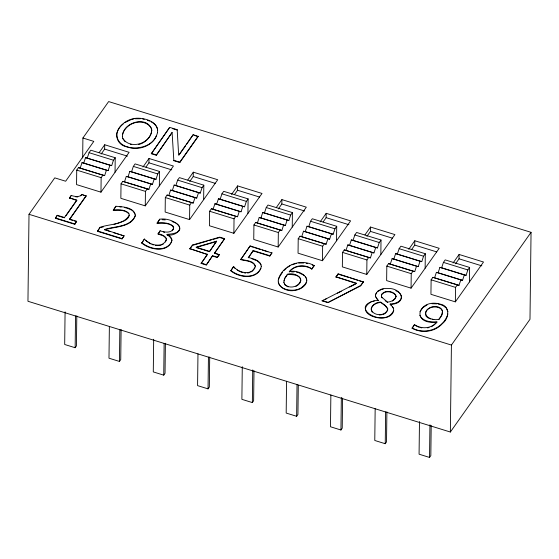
<?xml version="1.0" encoding="UTF-8"?>
<svg xmlns="http://www.w3.org/2000/svg" width="559" height="559" viewBox="0 0 559 559"><rect width="100%" height="100%" fill="white"/><g stroke="black" fill="none" stroke-linecap="round" stroke-linejoin="round"><path stroke-width="0.84" d="M82.907 138.01L93.807 141.385L65.655 181.235L54.754 177.86L29.012 214.3L27.95 301.266L450.358 432.03L529.988 319.294L531.05 232.327L108.642 101.57L82.907 138.01L82.662 158.008M69.554 197.865L71.231 195.489C74.717 196.482 79.322 197.76 81.998 194.399L86.135 196.048L69.596 219.47L69.602 219.107L76.653 221.287L74.78 224.306L55.369 218.296L57.249 215.285L64.467 217.514L76.772 200.101L69.554 197.865L76.765 200.464L76.772 200.101M57.249 215.285L55.369 218.296M64.46 217.877L64.467 217.514M65.082 311.845L64.683 344.484L75.151 347.726L76.436 345.902L76.807 315.842M71.231 195.489L69.547 198.228M74.78 224.306L76.653 221.287M80.21 168.049L82.005 162.641L83.731 163.067L85.527 157.659L87.253 158.085L89.049 152.677L90.803 150.189L115.224 157.75L113.463 160.237L111.667 165.646L109.941 165.219L108.146 170.628L106.427 170.202L104.631 175.61L78.491 167.623L76.73 170.118L76.555 184.61L100.969 192.17L129.122 152.314L104.708 144.753L99.174 152.586M75.151 347.726L75.542 315.947M81.998 194.399L80.72 195.811M110.256 231.65L104.554 229.518L124.112 235.94L122.009 238.924L97.441 231.321L100.026 227.31C109.48 223.852 123.937 225.081 129.283 215.103M100.026 227.31L100.019 227.674L103.226 226.961M100.969 192.17L101.144 177.671L102.905 175.184L104.631 175.61M101.13 154.088L104.652 149.106L104.708 144.753M109.375 326.421L108.984 358.2L119.451 361.435L120.737 359.619L121.1 329.551M128.808 213.657C124.811 209.611 118.487 210.184 113.288 210.324L115.902 206.257C122.554 206.809 134.551 207.061 135.334 215.837C130.827 227.653 114.609 226.416 104.547 229.882M113.582 210.415L113.288 209.96M115.042 172.242L115.224 157.75M115.902 206.257L113.288 210.324M124.51 181.766L126.306 176.358L128.032 176.784L129.828 171.375L131.547 171.802L133.342 166.393L135.103 163.899L159.518 171.459L157.764 173.954L155.968 179.362L154.242 178.936L152.446 184.344L150.72 183.918L148.925 189.319L122.784 181.34L121.03 183.827L120.849 198.326L145.27 205.88L173.423 166.03L149.001 158.47L142.971 167.008M119.451 361.435L119.836 329.656M122.009 238.924L124.119 235.577M171.927 240.454C168.133 253.227 149.812 250.006 141.783 243.088L144.39 239.042C149.47 245.142 163.41 249.076 166.435 239.126M141.783 243.088L144.39 239.042M145.27 205.88L145.445 191.388L147.206 188.9L148.925 189.319M145.934 167.085L148.953 162.816L149.001 158.47M151.314 153.718L169.677 127.368L177.189 129.695L178.663 155.22L193.197 134.649L198.138 136.543L179.781 162.529L173.849 160.692L172.095 132.476L156.261 155.248L151.314 153.718L169.677 127.368M153.683 339.271L153.285 371.91L163.745 375.152L165.038 373.328L165.401 343.268M172.249 230.797L173.597 228.883L173.004 226.381C168.615 222.741 162.459 223.083 157.128 223.258L159.734 219.212C174.275 216.829 192.506 232.872 167.295 234.333L167.12 234.941L167.295 234.333M157.449 223.355L157.135 222.894M166.247 238.448L163.542 235.968L158.085 234.032L160.133 230.776C164.36 232.446 172.5 233.564 173.709 227.611L173.004 226.018C168.706 222.538 162.711 222.531 157.456 222.992M159.343 185.951L159.518 171.459M159.734 219.212L157.128 223.258M160.133 230.776L158.085 234.032M168.811 195.475L170.607 190.067L172.326 190.493L174.122 185.085L175.847 185.511L177.643 180.103L179.404 177.615L203.818 185.176L202.058 187.663L200.262 193.072L198.543 192.645L196.747 198.054L195.021 197.627L193.225 203.036L167.085 195.049L165.324 197.544L165.15 212.036L189.564 219.596L217.717 179.739L193.302 172.179L187.775 180.012M163.745 375.152L164.136 343.373M172.095 132.476L156.261 155.248M173.849 160.692L173.856 160.328L179.788 162.166L198.145 136.179M177.189 129.695L177.182 130.051L172.675 128.661M179.781 162.529L179.788 162.166M189.564 219.596L189.746 205.104L191.499 202.61L193.225 203.036M189.878 248.678L207.459 254.485L189.878 248.678L192.464 245.017L219.722 237.142L224.641 238.665L214.565 253.283L219.296 254.75L214.565 252.92L214.565 253.283M193.197 134.649L186.678 144.236M192.464 245.38L192.464 245.017M189.732 181.514L193.246 176.532L193.302 172.179M197.97 353.847L197.579 385.626L208.046 388.868L209.332 387.045L209.702 356.977M219.296 254.387L217.325 257.182L212.595 255.715L206.278 265.015L201.149 263.422L207.466 254.128M203.644 199.668L203.818 185.176M206.278 265.015L212.595 255.715M213.112 209.192L214.901 203.783L216.626 204.21L218.422 198.801L220.148 199.228L221.944 193.819L223.705 191.325L248.119 198.885L246.358 201.38L244.562 206.788L242.837 206.362L241.048 211.77L239.322 211.344L237.526 216.745L211.386 208.766L209.625 211.253L209.45 225.752L233.865 233.306L262.017 193.456L237.603 185.895L231.566 194.434M203.909 249.985L209.429 251.697L216.612 241.181L196.02 247.183L209.436 251.333M208.046 388.868L208.437 357.082M209.429 251.697L216.612 241.181M212.595 256.078L217.325 257.538L217.325 257.182M261.36 266.301C258.391 279.961 239.336 278.235 230.825 270.801L233.431 266.762L233.809 266.874C239.07 273.141 252.214 276.041 255.33 266.308M230.825 270.801L233.431 266.762M233.865 233.306L234.039 218.814L235.8 216.326L237.526 216.745M235.094 268.453L233.809 266.874M234.528 194.511L237.547 190.242L237.603 185.895M255.197 265.637C252.382 260.787 245.541 260.927 240.691 259.649L250.153 245.904L271.988 253.024L269.829 256.078L253.15 250.914L248.266 257.825L253.157 250.551L269.829 255.715L271.988 252.661M242.278 366.697L241.879 399.336L252.347 402.578L253.632 400.754L253.996 370.694M247.937 213.384L248.119 198.885M250.153 245.904L240.691 259.649M253.15 250.914L253.157 250.551M257.406 222.901L259.201 217.493L260.927 217.919L262.723 212.511L264.442 212.937L266.238 207.529L267.999 205.041L292.42 212.602L290.659 215.089L288.863 220.498L287.137 220.071L285.342 225.48L283.616 225.053L281.827 230.462L255.687 222.475L253.926 224.97L253.744 239.462L278.165 247.022L306.318 207.165L281.897 199.612L276.37 207.438M252.347 402.578L252.745 369.939M269.829 256.078L269.829 255.715M278.165 247.022L278.34 232.53L280.101 230.035L281.827 230.462M278.326 208.94L281.848 203.958L281.897 199.612M286.564 381.273L286.18 413.052L296.64 416.294L297.933 414.471L298.289 385.263M292.238 227.094L292.42 212.602M301.706 236.618L303.502 231.209L305.228 231.636L307.017 226.227L308.743 226.654L310.538 221.245L312.299 218.758L336.714 226.311L334.953 228.806L333.164 234.214L331.438 233.788L329.642 239.196L327.916 238.77L326.121 244.178L299.98 236.191L298.22 238.679L298.045 253.178L322.459 260.732L350.612 220.882L326.197 213.321L320.167 221.86M296.64 416.294L297.032 384.508M289.248 272.023C294.593 264.77 305.521 265.029 311.789 268.893L314.144 265.56C301.979 258.677 285.258 263.757 279.43 276.607C274.343 285.915 286.257 292.036 294.097 290.512A13.947 9.147 0.7 0 0 301.469 288.053C314.969 279.388 299.484 268.872 289.248 271.66C294.558 264.882 304.955 263.981 311.789 268.893M311.782 269.256L314.144 265.56M322.459 260.732L322.641 246.239L324.402 243.752L326.121 244.178M335.98 276.852L338.139 273.798L363.392 281.981L360.646 285.873L327.826 302.636L322.131 300.875L356.565 283.224L335.98 276.852L356.558 283.588M323.13 221.937L326.142 217.668L326.197 213.321M327.826 302.636L360.653 285.509L363.399 281.617M330.865 394.982L330.481 426.762L340.941 430.004L342.227 428.18L342.597 398.12M336.539 240.81L336.714 226.311M338.139 274.162L338.139 273.798M346.007 250.327L347.803 244.919L349.522 245.345L351.318 239.937L353.043 240.363L354.839 234.962L356.6 232.467L381.014 240.028L379.254 242.515L377.458 247.923L375.732 247.497L373.943 252.906L372.217 252.479L370.421 257.888L344.281 249.901L342.52 252.395L342.346 266.888L366.76 274.448L394.913 234.591L370.498 227.038L364.964 234.864M340.941 430.004L341.339 397.365M366.76 274.448L366.935 259.956L368.695 257.461L370.421 257.888M366.928 236.366L370.442 231.384L370.498 227.038M375.166 408.699L374.775 440.478L385.242 443.72L386.528 441.896L386.898 411.836M378.08 300.567L375.529 296.305M380.84 254.52L381.014 240.028M390.301 264.044L392.097 258.635L393.822 259.062L395.618 253.653L397.344 254.079L399.133 248.671L400.894 246.184L425.315 253.737L423.554 256.232L421.759 261.64L420.033 261.214L418.237 266.622L416.518 266.196L414.722 271.604L388.582 263.617L386.821 266.105L386.639 280.604L411.061 288.158L439.213 248.308L414.792 240.747L408.762 249.286M385.242 443.72L385.626 411.934M391.23 305.521L390.196 303.991C394.703 303.872 400.957 302.077 401.635 296.857M411.061 288.158L411.235 273.665L412.996 271.178L414.722 271.604M433.33 325.562L436.998 322.187C409.789 324.912 418.439 297.933 440.15 304.124C450.414 305.78 449.331 318.406 442.386 323.577C434.958 332.123 421.849 333.541 412.13 328.287L414.492 324.59C421.311 329.475 431.793 328.769 436.998 321.823C430.947 322.326 422.842 321.446 419.795 315.367M411.724 249.363L414.743 245.094L414.792 240.747M412.13 328.287L414.492 324.59M419.474 421.549L419.075 454.194L429.543 457.43L430.828 455.606L431.192 425.546M425.133 268.236L425.315 253.737M434.602 277.753L436.397 272.345L438.123 272.771L439.919 267.37L441.638 267.789L443.434 262.388L445.195 259.893L469.609 267.454L467.848 269.941L466.059 275.349L464.333 274.923L462.538 280.332L460.812 279.905L459.016 285.314L432.876 277.327L431.122 279.821L430.94 294.313L455.354 301.874L483.507 262.017L459.093 254.464L453.063 263.003M429.543 457.43L429.941 424.791M450.358 432.03L451.42 345.064L531.05 232.327M455.354 301.874L455.536 287.382L457.297 284.887L459.016 285.314M455.522 263.792L459.044 258.81L459.093 254.464M469.434 281.946L469.609 267.454M157.512 132.769C159.147 122.624 146.807 118.494 138.751 118.228C129.038 117.76 119.165 124.217 116.677 133.783C116.803 153.11 151.168 151.636 156.541 135.411M283.846 282.463L284.713 278.249L287.501 274.141C296.235 271.919 307.31 279.968 295.879 286.425M122.379 136.634C122.288 122.204 147.974 114.791 151.81 130.254M151.817 129.891C151.482 136.347 146.276 141.895 140.379 144.047M135.334 215.481C130.827 227.289 114.616 226.053 104.554 229.518M157.519 132.406C154.731 145.284 139.268 151.377 127.522 147.01C115.098 144.97 113.309 130.89 123.099 124.098M278.438 279.87L279.43 276.964L282.4 272.436M447.892 313.941C443.664 328.559 425.203 335.575 412.137 327.923M283.965 280.723L284.706 278.613L287.494 274.497C291.938 274.553 300.127 274.364 300.833 280.248M151.559 132.029C148.771 144.334 129.597 149.574 122.756 138.227M122.624 134.509C125.516 122.232 144.592 117.02 151.482 128.353M371.197 308.903C372.224 304.683 376.717 302.768 380.672 302.433L385.354 305.857L387.715 308.924M393.683 310.462C385.095 329.908 345.029 305.493 378.157 300.099M375.515 294.845L376.452 292.916M387.653 309.896C385.102 316.345 373.517 316.226 371.232 309.672M306.311 282.134L305.102 284.307L301.476 287.696A13.947 9.147 0.7 0 1 294.104 290.149C288.158 290.624 279.766 288.856 278.326 282.064M419.935 311.761L422.779 307.702L427.034 305.011M171.585 241.942C165.45 252.612 149.882 249.216 141.79 242.725M260.962 268.236C255.33 279.612 239.231 277.236 230.832 270.444M165.415 242.005C169.028 237.177 161.872 234.389 158.085 233.676M255.044 267.817L252.067 271.381L250.677 272.044M300.456 281.247C298.024 287.592 287.99 289.296 284.21 283.497M440.415 317.491C450.505 304.047 421.577 303.348 426.217 316.464M65.941 215.788L76.765 200.464M69.602 219.107L86.142 195.685M97.441 231.321L99.586 228.282M179.159 154.878L185.672 145.654M189.871 249.041L192.03 245.988M201.149 263.422L207.459 254.485M214.565 252.92L224.641 238.665M217.325 257.538L219.296 254.75M335.98 277.215L337.706 274.776M390.196 303.991L393.564 308.309L393.676 310.825C389.476 326.072 351.429 314.179 371.078 301.832M390.119 304.459C407.686 303.823 402.578 288.199 388.184 288.444A12.591 8.259 0.7 0 0 381.084 289.296L377.66 291.211L375.522 294.481L375.522 296.668L378.157 300.462M440.038 318.106L438.773 319.713M385.417 313.18L387.653 310.259L387.715 308.561L385.361 305.493L380.679 302.07C375.788 301.867 368.521 307.038 372.28 312.181M283.93 270.556L286.208 268.439M392.502 301.084L395.325 298.52L396.003 296.78L395.59 295.054C392.411 291.4 385.528 290.331 382.076 294.167A6.282 4.123 0.7 0 0 382.076 297.856M377.653 291.574L381.077 289.66A12.591 8.259 0.7 0 1 383.299 289.08M287.41 267.481L289.939 265.777M123.93 221.071L126.586 219.463L128.458 217.528L129.276 215.467L128.815 213.3C124.895 209.401 118.725 209.653 113.582 210.051M124.797 122.666L131.344 119.5M431.269 326.736L432.645 325.953M322.131 300.875L323.661 300.106M325.191 299.338L326.722 298.569M337.433 293.189L341.256 291.274M349.675 287.046L355.797 283.972M292.029 264.812L296.396 263.38M161.083 245.059L163.207 244.171M382.964 314.458L384.934 313.648M123.134 221.385L117.725 223.279M114.043 224.376L116.251 223.719M196.838 247.302L216.606 241.537M193.288 245.142L207.326 241.083M208.982 240.608L211.456 239.888M213.112 239.413L219.715 237.505L224.634 239.028M371.889 301.594L374.32 300.896M138.415 144.522L139.722 144.201M247.574 273.058L249.286 272.708M427.495 327.888L429.053 327.574M132.071 119.353L133.51 119.06M160.377 245.359L155.451 245.352M298.758 263.037L303.747 263.003M379.247 314.983L381.545 314.794M134.957 118.767L140.316 118.753M432.086 303.719L436.907 303.823M291.672 271.953L294.097 271.884M167.288 234.696C173.318 236.932 184.554 229.805 177.329 224.054M162.089 219.722L165.233 219.925M75.633 196.817L77.792 196.964M119.724 206.886L121.254 206.991M244.115 272.813L245.806 273.113M240.698 259.285C245.464 260.718 254.45 260.319 255.33 266.671M432.212 319.238L433.798 319.531M163.284 231.978L164.667 232.271M438.228 304.04L439.507 304.341M130.338 144.194L131.714 144.515M306.199 263.303L307.667 263.645M142.664 118.983L144.25 119.367M420.522 327.588L421.807 327.902M248.273 257.461C253.36 258.838 260.864 260.291 261.36 266.664M296.445 272.184L298.024 272.575M124.405 207.494L127.221 208.214M194.015 135.264L198.138 136.543M151.321 153.355L156.268 154.885M104.652 149.106L127.438 156.157M148.953 162.816L171.739 169.873M193.246 176.532L215.222 183.331M237.547 190.242L259.523 197.047M281.848 203.958L304.634 211.009M326.142 217.668L348.935 224.725M370.442 231.384L392.418 238.183M414.743 245.094L436.719 251.899M459.044 258.81L481.83 265.86M89.049 152.677L113.463 160.237M133.342 166.393L157.764 173.954M177.643 180.103L202.058 187.663M221.944 193.819L246.358 201.38M266.238 207.529L290.659 215.089M310.538 221.245L334.953 228.806M354.839 234.962L379.254 242.515M399.133 248.671L423.554 256.232M443.434 262.388L467.848 269.941M87.253 158.085L111.667 165.646M131.547 171.802L155.968 179.362M175.847 185.511L200.262 193.072M220.148 199.228L244.562 206.788M264.442 212.937L288.863 220.498M308.743 226.654L333.164 234.214M353.043 240.363L377.458 247.923M397.344 254.079L421.759 261.64M441.638 267.789L466.059 275.349M85.527 157.659L109.941 165.219M129.828 171.375L154.242 178.936M174.122 185.085L198.543 192.645M218.422 198.801L242.837 206.362M262.723 212.511L287.137 220.071M307.017 226.227L331.438 233.788M351.318 239.937L375.732 247.497M395.618 253.653L420.033 261.214M439.919 267.37L464.333 274.923M83.731 163.067L108.146 170.628M128.032 176.784L152.446 184.344M172.326 190.493L196.747 198.054M216.626 204.21L241.048 211.77M260.927 217.919L285.342 225.48M305.228 231.636L329.642 239.196M349.522 245.345L373.943 252.906M393.822 259.062L418.237 266.622M438.123 272.771L462.538 280.332M82.005 162.641L106.427 170.202M126.306 176.358L150.72 183.918M170.607 190.067L195.021 197.627M214.901 203.783L239.322 211.344M259.201 217.493L283.616 225.053M303.502 231.209L327.916 238.77M347.803 244.919L372.217 252.479M392.097 258.635L416.518 266.196M436.397 272.345L460.812 279.905M78.491 167.623L102.905 175.184M122.784 181.34L147.206 188.9M167.085 195.049L191.499 202.61M211.386 208.766L235.8 216.326M255.687 222.475L280.101 230.035M299.98 236.191L324.402 243.752M344.281 249.901L368.695 257.461M388.582 263.617L412.996 271.178M432.876 277.327L457.297 284.887M76.73 170.118L101.144 177.671M121.03 183.827L145.445 191.388M165.324 197.544L189.746 205.104M209.625 211.253L234.039 218.814M253.926 224.97L278.34 232.53M298.22 238.679L322.641 246.239M342.52 252.395L366.935 259.956M386.821 266.105L411.235 273.665M431.122 279.821L455.536 287.382M250.956 246.519L253.381 247.267M255.002 247.77L260.662 249.524M262.283 250.02L267.943 251.774M82.823 195.021L86.135 196.048M338.95 274.413L348.725 277.439M350.36 277.949L357.69 280.213M359.318 280.723L363.392 281.981M196.803 247.784L202.33 249.496M144.383 239.406L144.76 239.525M233.431 267.118L233.802 267.237M113.519 232.656L119.221 234.424M120.856 234.934L123.301 235.688M58.045 215.893L63.663 217.633M70.378 219.708L72.733 220.435M74.298 220.924L76.653 221.65M55.376 217.933L74.78 223.942M97.448 230.958L122.009 238.56M201.149 263.058L206.285 264.652M322.138 300.511L327.833 302.272M29.012 214.3L451.42 345.064M127.857 208.444L131.148 209.87M440.778 304.725L442.665 305.452M147.38 120.227L149.595 121.079M251.976 258.803L256.902 260.732M151.992 244.416L153.341 244.947M428.655 318.162L430.626 318.937M240.321 271.688L242.417 272.519M298.813 272.771L304.138 275.349M172.004 221.49L174.981 222.699M417.182 326.435L419.229 327.274M288.158 286.893L284.88 284.922L283.846 282.099M312.306 265.015L314.137 265.923M395.779 290.701L397.156 291.414M443.343 305.843L446.271 308.009L448.004 311.782M150.637 243.885L145.906 240.503M237.135 269.948L239.615 271.408M151.084 121.806C154.305 123.42 157.184 126.257 157.645 129.974M167.12 234.577C169.503 235.786 172.235 237.813 171.92 240.817M167.693 235.283L169.426 236.31L171.788 239.476M415.337 325.408L416.504 326.156M257.475 261.109L260.047 263.282L261.018 264.924M175.729 223.006L176.791 223.705M385.144 300.728L387.653 302.51M397.84 291.763L398.93 292.574M131.833 210.226L132.902 211.05M426.81 316.946L428.005 317.903M125.16 141.811L122.749 138.59L122.379 136.27M399.874 293.433L401.404 295.774M133.44 211.456L135.208 214.314M392.341 306.584L393.557 308.673M305.452 276.698L306.5 278.515L306.779 280.45M442.497 311.44L441.554 315.283L438.78 319.35C430.465 321.334 418.922 313.767 430.339 307.464C434.364 305.445 441.505 306.276 442.497 311.44M396.01 296.417C395.073 300.099 391.097 301.741 387.66 302.146L382.076 297.493A6.282 4.123 0.7 0 1 382.083 293.803C385.535 289.967 392.411 291.036 395.597 294.691L396.01 296.417"/></g></svg>
